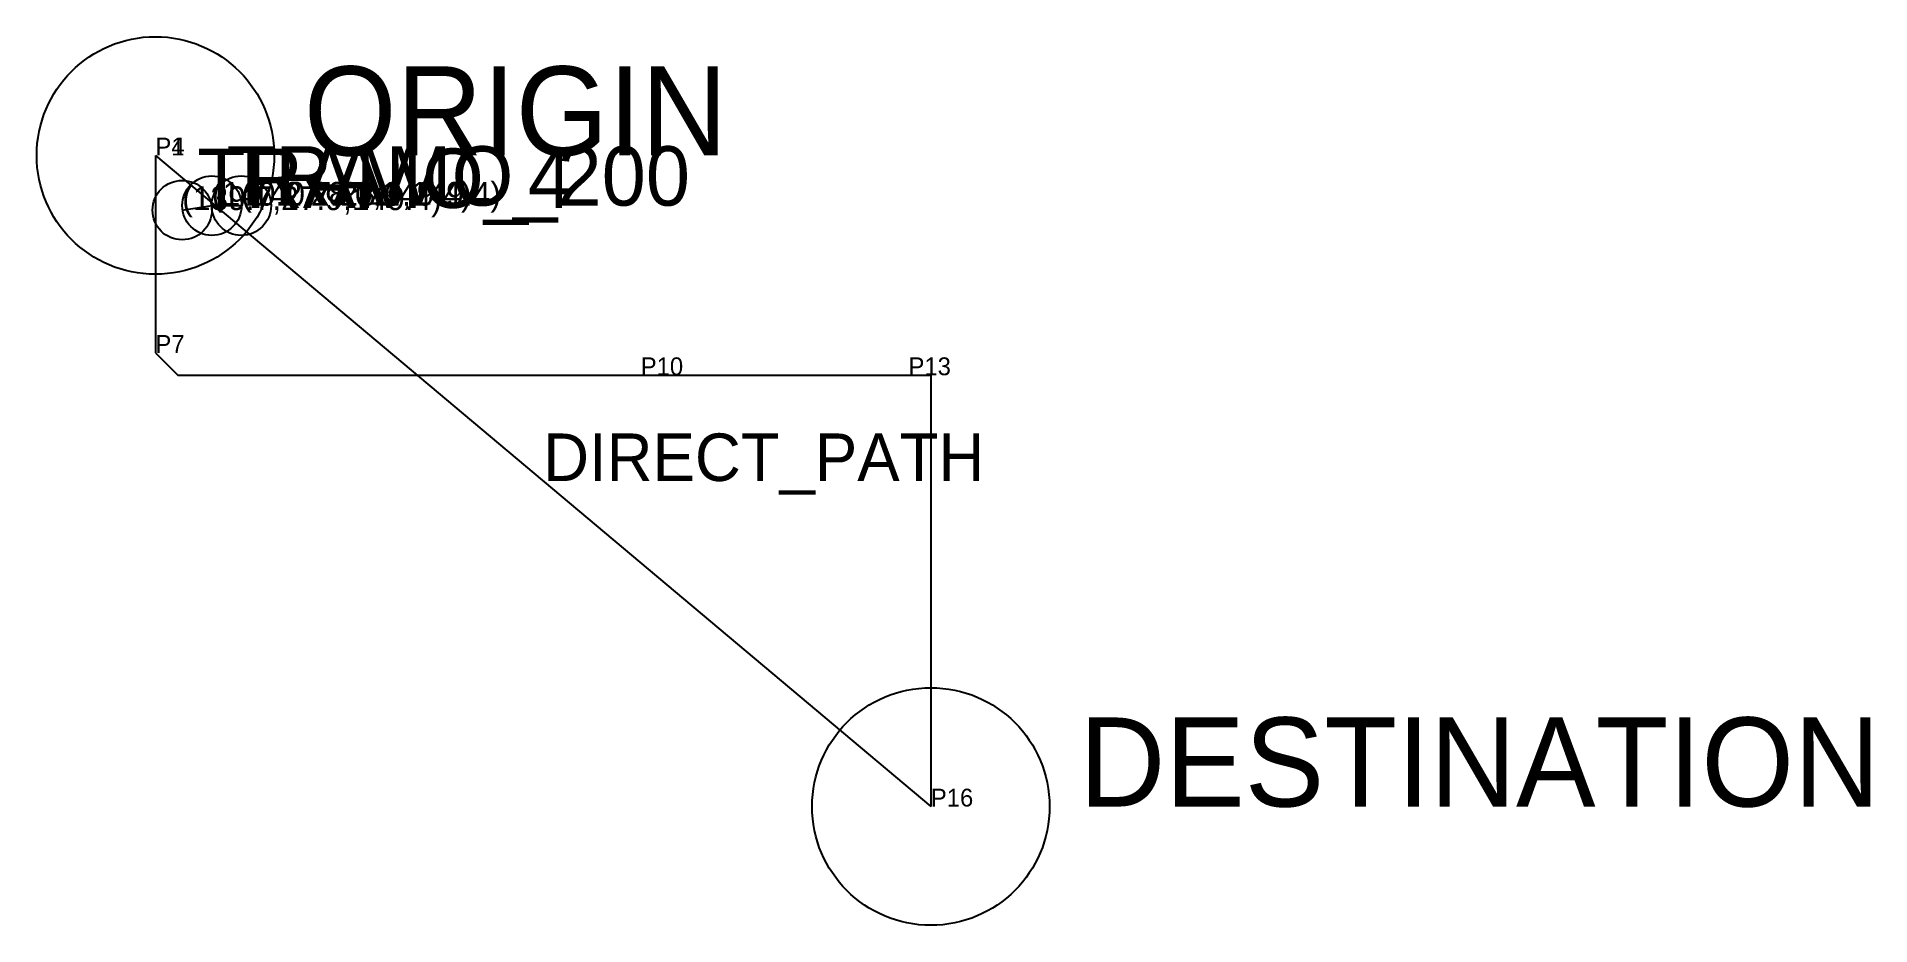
# Model space of a CAD drawing. Extents: x 137.2 to 168.1, y 15.9 to 30.8.
import ezdxf

# ---------------------------------------------------------------- set-up
doc = ezdxf.new("R2010")
doc.units = 0
for name, color, linetype in [('ALGORITHM_PATH', 3, 'CONTINUOUS'), ('DIRECT_PATH', 5, 'Continuous'), ('FORBIDDEN_SECTIONS', 2, 'CONTINUOUS'), ('LABELS', 4, 'CONTINUOUS'), ('ORIGIN_DEST', 4, 'CONTINUOUS')]:
    doc.layers.add(name, color=color, linetype=linetype)

msp = doc.modelspace()

# ---------------------------------------------------------------- linework, layer by layer
at = {"layer": 'ALGORITHM_PATH', "color": 3}
for p, q in [((139.232, 28.845, 139.993), (139.232, 28.845, 149.386)), ((139.232, 28.845, 149.386), (139.232, 28.845, 152.313)), ((139.232, 28.845, 152.313), (139.232, 28.845, 160.703)), ((139.232, 28.845, 160.703), (139.232, 28.755, 160.703)), ((139.232, 28.755, 160.703), (139.232, 28.255, 160.703)), ((139.232, 28.255, 160.703), (139.232, 25.521, 160.703)), ((139.232, 25.521, 160.703), (139.608, 25.145, 160.703)), ((139.608, 25.145, 160.703), (147.156, 25.145, 160.703)), ((147.156, 25.145, 160.703), (147.405, 25.145, 160.6)), ((147.405, 25.145, 160.6), (147.778, 25.145, 160.227)), ((147.778, 25.145, 160.227), (148.027, 25.145, 160.124)), ((148.027, 25.145, 160.124), (151.914, 25.145, 160.124)), ((151.914, 25.145, 160.124), (152.29, 25.145, 160.124)), ((152.29, 25.145, 160.124), (152.29, 24.769, 160.124)), ((152.29, 24.769, 160.124), (152.29, 17.883, 160.124))]:
    msp.add_line(p, q, dxfattribs=at)
at = {"layer": 'DIRECT_PATH', "color": 5}
msp.add_line((139.232, 28.845, 139.993), (152.29, 17.883, 160.124), dxfattribs=at)
at = {"layer": 'FORBIDDEN_SECTIONS', "color": 2}
for p, q in [((139.683, 27.925, 149.385), (140.183, 28, 149.385)), ((140.183, 28, 149.385), (140.679, 28, 149.385))]:
    msp.add_line(p, q, dxfattribs=at)
for centre in [(139.683, 27.925, 149.385), (140.183, 28, 149.385), (140.183, 28, 149.385), (140.679, 28, 149.385)]:
    msp.add_circle(centre, 0.5, dxfattribs=at)
at = {"layer": 'ORIGIN_DEST', "color": 4}
for centre in [(139.232, 28.845, 139.993), (152.29, 17.883, 160.124)]:
    msp.add_circle(centre, 2, dxfattribs=at)

# ---------------------------------------------------------------- texts
at = {"layer": 'LABELS', "color": 4}
for s, p in [('ORIGIN', (141.732, 28.845, 139.993)), ('DESTINATION', (154.79, 17.883, 160.124))]:
    msp.add_text(s, height=1.5, dxfattribs=at).set_placement(p)
at = {"layer": 'LABELS', "color": 3}
for s, p in [('P1', (139.232, 28.845, 140.493)), ('P4', (139.232, 28.845, 161.203)), ('P7', (139.232, 25.521, 161.203)), ('P10', (147.405, 25.145, 161.1)), ('P13', (151.914, 25.145, 160.624)), ('P16', (152.29, 17.883, 160.624))]:
    msp.add_text(s, height=0.3, dxfattribs=at).set_placement(p)
at = {"layer": 'LABELS', "color": 2}
for s, height, p in [('TRAMO_4', 1, (139.933, 27.962, 149.385)), ('TRAMO_200', 1, (140.431, 28, 149.385)), ('(140.2,28.0,149.4)', 0.4, (140.183, 28, 148.385)), ('(140.2,28.0,149.4)', 0.4, (140.183, 28, 148.385)), ('(140.7,28.0,149.4)', 0.4, (140.679, 28, 148.385)), ('(139.7,27.9,149.4)', 0.4, (139.683, 27.925, 148.385))]:
    msp.add_text(s, height=height, dxfattribs=at).set_placement(p)
at = {"layer": 'LABELS', "color": 5}
msp.add_text('DIRECT_PATH', height=0.8, dxfattribs=at).set_placement((145.761, 23.364, 151.058))

doc.saveas('drawing.dxf')
